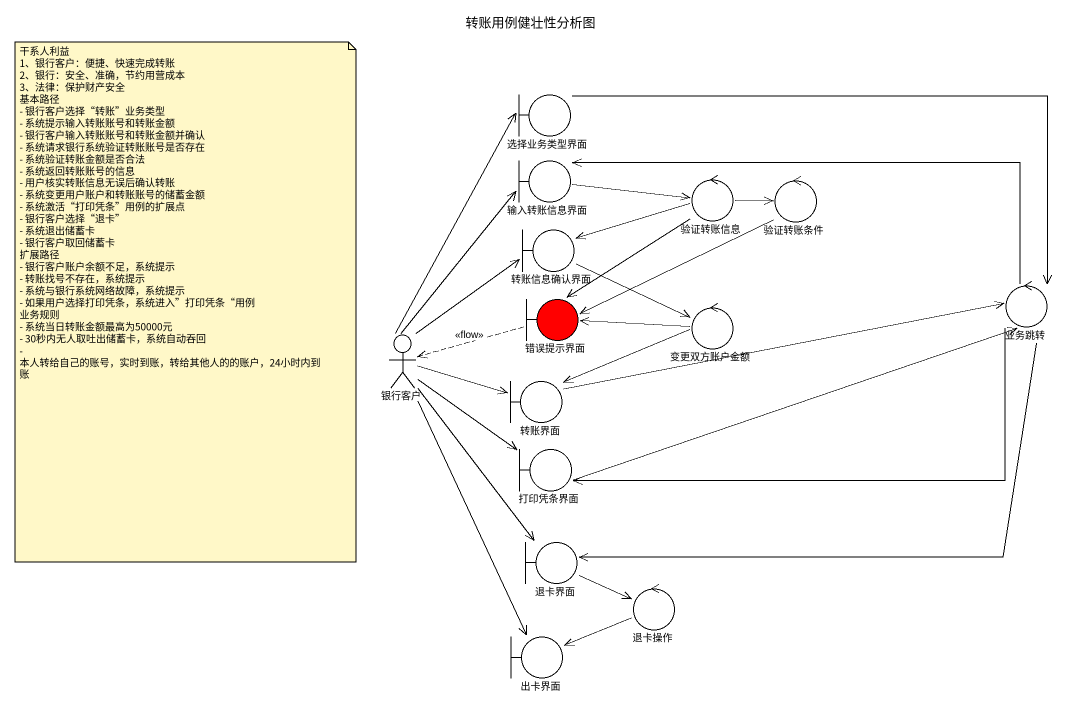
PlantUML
@startuml
title 转账用例健壮性分析图
boundary 选择业务类型界面
boundary 输入转账信息界面
control 验证转账信息
control 验证转账条件
boundary 转账信息确认界面
boundary 错误提示界面 #FF0000
control 变更双方账户金额
control 业务跳转
actor 银行客户
boundary 转账界面
boundary 打印凭条界面
boundary 退卡界面
control 退卡操作
boundary 出卡界面
选择业务类型界面 -right-> 业务跳转
输入转账信息界面 -right-> 验证转账信息
验证转账信息 -right-> 验证转账条件
验证转账信息 -left-> 转账信息确认界面
验证转账信息 --> 错误提示界面
验证转账条件 -left-> 错误提示界面
转账信息确认界面 -right-> 变更双方账户金额
错误提示界面 .left.> 银行客户 : <<flow>>
变更双方账户金额 -left-> 错误提示界面
变更双方账户金额 -left-> 转账界面
业务跳转 -left-> 输入转账信息界面
业务跳转 -left-> 打印凭条界面
业务跳转 -left-> 退卡界面
银行客户 -up-> 选择业务类型界面
银行客户 -up-> 输入转账信息界面
银行客户 -up-> 转账信息确认界面
银行客户 -right-> 转账界面
银行客户 --> 打印凭条界面
银行客户 --> 退卡界面
银行客户 --> 出卡界面
转账界面 -right-> 业务跳转
打印凭条界面 -right-> 业务跳转
退卡界面 -right-> 退卡操作
退卡操作 -left-> 出卡界面
note as N1
  干系人利益
  1、银行客户：便捷、快速完成转账
  2、银行：安全、准确，节约用营成本
  3、法律：保护财产安全
  基本路径
  - 银行客户选择“转账”业务类型
  - 系统提示输入转账账号和转账金额
  - 银行客户输入转账账号和转账金额并确认
  - 系统请求银行系统验证转账账号是否存在
  - 系统验证转账金额是否合法
  - 系统返回转账账号的信息
  - 用户核实转账信息无误后确认转账
  - 系统变更用户账户和转账账号的储蓄金额
  - 系统激活“打印凭条”用例的扩展点
  - 银行客户选择“退卡”
  - 系统退出储蓄卡
  - 银行客户取回储蓄卡
  扩展路径
  - 银行客户账户余额不足，系统提示
  - 转账找号不存在，系统提示
  - 系统与银行系统网络故障，系统提示
  - 如果用户选择打印凭条，系统进入”打印凭条“用例
  业务规则
  - 系统当日转账金额最高为50000元
  - 30秒内无人取吐出储蓄卡，系统自动吞回
  - 本人转给自己的账号，实时到账，转给其他人的的账户，24小时内到账
end note
@enduml
